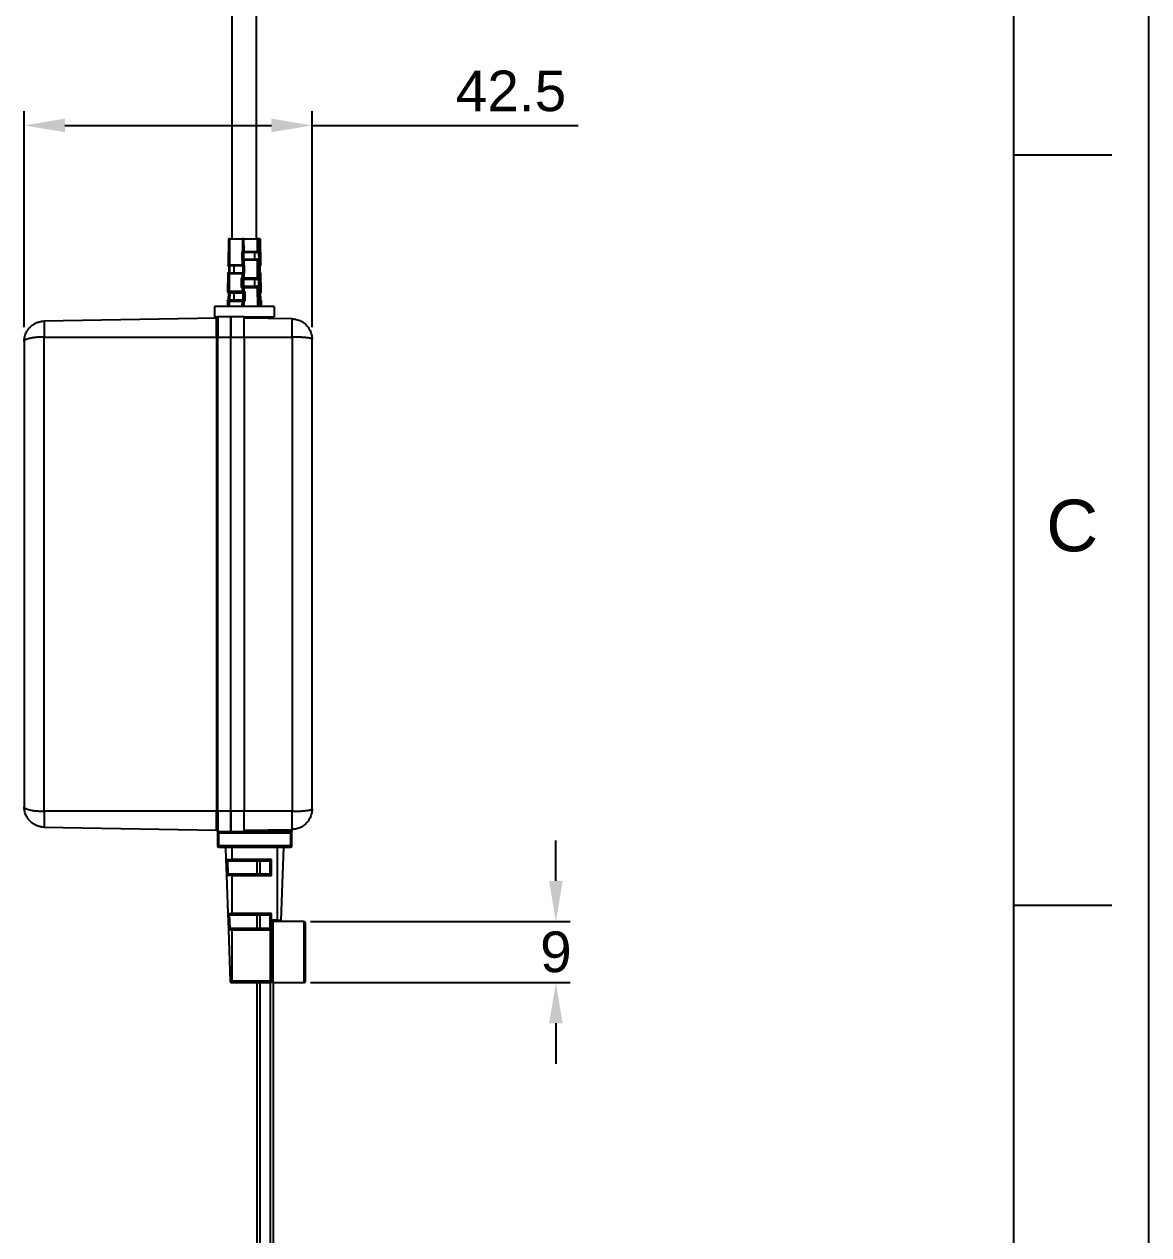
# Model space of a CAD drawing. Header units: millimetres. Extents: x 4900 to 5740, y 840 to 1434.
# Drawn here: x 5573.9 to 5740, y 1033 to 1211.7 of the extents above; entities that cross this region are included whole.
import ezdxf

# ---------------------------------------------------------------- set-up
doc = ezdxf.new("R2010")
doc.units = ezdxf.units.MM
doc.layers.add('DIM', color=3, linetype='Continuous')
doc.layers.add('FORM', color=7, linetype='Continuous')
doc.styles.get("Standard").update_dxf_attribs({"font": 'arial.ttf'})
doc.dimstyles.new('사본 ISO-25', dxfattribs={"dimtxt": 7, "dimasz": 7, "dimexe": 2.1, "dimexo": 2.1, "dimgap": 2, "dimtad": 1, "dimtih": 1, "dimtoh": 1, "dimdec": 1, "dimdsep": 46, "dimtxsty": 'Standard', "dimcen": 0, "dimclrd": 3, "dimclre": 3, "dimclrt": 4, "dimazin": 2, "dimtp": 0.1, "dimtm": 0.1, "dimtfac": 0.714286, "dimtdec": 1, "dimtmove": 0, "dimatfit": 3, "dimfxl": 1, "dimarcsym": 0})

# ---------------------------------------------------------------- blocks, each defined once
blk = doc.blocks.new('*D42')
at = {"layer": 'DIM', "color": 3, "lineweight": -2, "transparency": 16777216}
for p, q in [((5573.94, 1166.95), (5573.94, 1198.84)), ((5616.44, 1166.95), (5616.44, 1198.84)), ((5579.94, 1196.74), (5610.44, 1196.74)), ((5616.44, 1196.74), (5655.75, 1196.74))]:
    blk.add_line(p, q, dxfattribs=at)
at = {"layer": 'DIM', "color": 3, "transparency": 16777216}
for points in [[(5579.94, 1197.74), (5579.94, 1195.74), (5573.94, 1196.74)], [(5610.44, 1197.74), (5610.44, 1195.74), (5616.44, 1196.74)]]:
    blk.add_solid(points, dxfattribs=at)
at = {"layer": 'DIM', "color": 4, "transparency": 16777216, "insert": (5645.82, 1201.8), "char_height": 6, "attachment_point": 5}
blk.add_mtext('42.5', dxfattribs=at)
blk = doc.blocks.new('*D46')
at = {"layer": 'DIM', "color": 3, "lineweight": -2, "transparency": 16777216}
for p, q in [((5652.45, 1085.19), (5652.45, 1091.19)), ((5616.2, 1079.19), (5654.55, 1079.19)), ((5616.2, 1070.19), (5654.55, 1070.19)), ((5652.45, 1064.19), (5652.45, 1058.19))]:
    blk.add_line(p, q, dxfattribs=at)
at = {"layer": 'DIM', "color": 3, "transparency": 16777216}
for points in [[(5651.45, 1085.19), (5653.45, 1085.19), (5652.45, 1079.19)], [(5651.45, 1064.19), (5653.45, 1064.19), (5652.45, 1070.19)]]:
    blk.add_solid(points, dxfattribs=at)
at = {"layer": 'DIM', "color": 4, "transparency": 16777216, "insert": (5652.45, 1074.69), "char_height": 6, "attachment_point": 5}
blk.add_mtext('9', dxfattribs=at)

msp = doc.modelspace()

# ---------------------------------------------------------------- linework, layer by layer
at = {"extrusion": (-1, -2.22045e-16, 2.96604e-13)}
for p, q in [((5604.58, 1269.99), (5604.58, 1179.99)), ((5608.18, 1269.99), (5608.18, 1179.99)), ((5604.11, 1179.99), (5604.04, 1176.09)), ((5604.31, 1179.99), (5604.11, 1179.99)), ((5604.28, 1176.09), (5604.31, 1179.99)), ((5604.31, 1179.99), (5606.16, 1179.99)), ((5606.16, 1179.99), (5606.15, 1178.09)), ((5606.39, 1179.99), (5606.16, 1179.99)), ((5606.4, 1178.09), (5606.39, 1179.99)), ((5606.39, 1179.99), (5608.33, 1179.99)), ((5608.33, 1179.99), (5608.34, 1178.09)), ((5608.56, 1179.99), (5608.33, 1179.99)), ((5608.76, 1179.99), (5608.56, 1179.99)), ((5608.59, 1178.09), (5608.56, 1179.99)), ((5608.76, 1179.99), (5608.83, 1176.09)), ((5608.76, 1179.99), (5608.76, 1179.99)), ((5608.76, 1179.99), (5608.83, 1176.09)), ((5606.14, 1176.89), (5606.14, 1178.09)), ((5606.15, 1178.09), (5606.14, 1178.09)), ((5606.15, 1178.09), (5606.4, 1178.09)), ((5606.28, 1177.99), (5606.28, 1176.99)), ((5606.28, 1177.99), (5606.37, 1177.99)), ((5606.36, 1176.99), (5606.36, 1177.99)), ((5608.31, 1177.99), (5606.37, 1177.99)), ((5608.34, 1178.09), (5606.4, 1178.09)), ((5607.93, 1177.99), (5607.93, 1176.99)), ((5608.31, 1177.99), (5608.49, 1177.99)), ((5608.34, 1178.09), (5608.59, 1178.09)), ((5608.49, 1177.99), (5608.59, 1177.99)), ((5608.7, 1178.09), (5608.59, 1178.09)), ((5608.61, 1176.99), (5608.59, 1177.99)), ((5608.72, 1176.89), (5608.7, 1178.09)), ((5604.04, 1176.09), (5604.28, 1176.09)), ((5606.13, 1176.09), (5604.28, 1176.09)), ((5606.14, 1176.89), (5606.13, 1176.09)), ((5606.13, 1176.09), (5606.4, 1176.09)), ((5606.4, 1176.89), (5606.14, 1176.89)), ((5606.28, 1176.99), (5606.27, 1176.99)), ((5606.37, 1176.99), (5606.28, 1176.99)), ((5606.37, 1176.99), (5608.31, 1176.99)), ((5606.42, 1174.2), (5606.4, 1176.89)), ((5606.4, 1176.89), (5608.34, 1176.89)), ((5608.51, 1176.99), (5608.31, 1176.99)), ((5608.61, 1176.89), (5608.34, 1176.89)), ((5608.34, 1176.89), (5608.36, 1174.2)), ((5608.51, 1176.99), (5608.61, 1176.99)), ((5608.61, 1176.89), (5608.72, 1176.89)), ((5608.66, 1174.2), (5608.61, 1176.89)), ((5608.72, 1176.09), (5608.74, 1174.89)), ((5608.83, 1176.09), (5608.72, 1176.09)), ((5608.72, 1176.09), (5608.74, 1174.9)), ((5608.83, 1176.09), (5608.83, 1176.09)), ((5604.02, 1174.89), (5603.98, 1172.2)), ((5604.27, 1174.89), (5604.02, 1174.89)), ((5604.31, 1174.99), (5604.12, 1174.99)), ((5604.15, 1175.99), (5604.13, 1174.99)), ((5604.14, 1175.99), (5604.32, 1175.99)), ((5604.25, 1175.99), (5604.23, 1174.99)), ((5604.25, 1172.2), (5604.27, 1174.89)), ((5604.27, 1174.89), (5606.12, 1174.89)), ((5604.31, 1174.99), (5606.16, 1174.99)), ((5606.17, 1175.99), (5604.32, 1175.99)), ((5604.94, 1174.99), (5604.94, 1175.99)), ((5606.12, 1174.89), (5606.12, 1174.2)), ((5606.4, 1174.89), (5606.12, 1174.89)), ((5606.28, 1174.99), (5606.16, 1174.99)), ((5606.17, 1175.99), (5606.28, 1175.99)), ((5608.72, 1175.99), (5608.73, 1175.99)), ((5608.73, 1175.99), (5608.73, 1175.99)), ((5608.74, 1174.99), (5608.75, 1174.99)), ((5608.74, 1174.89), (5608.85, 1174.89)), ((5608.75, 1174.99), (5608.75, 1174.99)), ((5608.85, 1174.89), (5608.9, 1172.2)), ((5608.85, 1174.89), (5608.85, 1174.89)), ((5608.85, 1174.89), (5608.9, 1172.2)), ((5606, 1172.8), (5606, 1174.2)), ((5606.12, 1174.2), (5606, 1174.2)), ((5606, 1172.8), (5606.11, 1172.8)), ((5606.11, 1172.8), (5606.11, 1172.2)), ((5606.43, 1172.8), (5606.11, 1172.8)), ((5606.12, 1174.2), (5606.42, 1174.2)), ((5606.12, 1174.19), (5606.12, 1174.2)), ((5606.27, 1173.99), (5606.36, 1173.99)), ((5606.37, 1172.99), (5606.27, 1172.99)), ((5606.28, 1173.99), (5606.28, 1172.99)), ((5608.3, 1173.99), (5606.36, 1173.99)), ((5606.36, 1172.99), (5606.36, 1173.99)), ((5606.37, 1172.99), (5608.31, 1172.99)), ((5606.42, 1174.19), (5606.42, 1174.2)), ((5608.36, 1174.2), (5606.42, 1174.2)), ((5606.43, 1172.8), (5608.36, 1172.8)), ((5606.43, 1172.2), (5606.43, 1172.8)), ((5607.93, 1173.99), (5607.93, 1172.99)), ((5608.3, 1173.99), (5608.46, 1173.99)), ((5608.48, 1172.99), (5608.31, 1172.99)), ((5608.36, 1174.2), (5608.66, 1174.2)), ((5608.36, 1174.19), (5608.36, 1174.2)), ((5608.36, 1172.8), (5608.38, 1169.99)), ((5608.68, 1172.8), (5608.36, 1172.8)), ((5608.46, 1173.99), (5608.56, 1173.99)), ((5608.58, 1172.99), (5608.48, 1172.99)), ((5608.58, 1172.99), (5608.56, 1173.99)), ((5608.77, 1174.2), (5608.66, 1174.2)), ((5608.66, 1174.19), (5608.66, 1174.2)), ((5608.68, 1172.8), (5608.8, 1172.8)), ((5608.73, 1169.99), (5608.68, 1172.8)), ((5608.8, 1172.8), (5608.77, 1174.2)), ((5603.95, 1170.8), (5603.94, 1169.99)), ((5604.24, 1170.8), (5603.95, 1170.8)), ((5603.98, 1172.2), (5604.25, 1172.2)), ((5604.09, 1172.01), (5604.07, 1170.97)), ((5604.32, 1170.99), (5604.15, 1170.99)), ((5604.18, 1171.99), (5604.33, 1171.99)), ((5604.23, 1169.99), (5604.24, 1170.8)), ((5604.24, 1170.8), (5606.1, 1170.8)), ((5606.11, 1172.2), (5604.25, 1172.2)), ((5604.25, 1172.19), (5604.25, 1172.2)), ((5604.28, 1171.99), (5604.26, 1170.99)), ((5604.32, 1170.99), (5606.18, 1170.99)), ((5606.19, 1171.99), (5604.33, 1171.99)), ((5604.94, 1170.99), (5604.94, 1171.99)), ((5606.1, 1170.8), (5606.09, 1169.99)), ((5606.44, 1170.8), (5606.1, 1170.8)), ((5606.11, 1172.2), (5606.43, 1172.2)), ((5606.11, 1172.19), (5606.11, 1172.2)), ((5606.28, 1170.99), (5606.18, 1170.99)), ((5606.19, 1171.99), (5606.28, 1171.99)), ((5606.28, 1170.99), (5606.28, 1171.99)), ((5606.54, 1172.2), (5606.43, 1172.2)), ((5606.43, 1172.19), (5606.43, 1172.2)), ((5606.44, 1170.8), (5606.54, 1170.8)), ((5606.44, 1169.99), (5606.44, 1170.8)), ((5606.54, 1172.2), (5606.54, 1170.8)), ((5608.78, 1172.2), (5608.81, 1170.8)), ((5608.9, 1172.2), (5608.78, 1172.2)), ((5608.78, 1172.18), (5608.81, 1170.81)), ((5608.81, 1170.8), (5608.92, 1170.8)), ((5608.9, 1172.19), (5608.9, 1172.2)), ((5608.9, 1172.2), (5608.9, 1172.2)), ((5608.92, 1170.8), (5608.94, 1169.99)), ((5608.92, 1170.8), (5608.92, 1170.8)), ((5608.92, 1170.8), (5608.94, 1169.99)), ((5610.84, 1169.99), (5602.04, 1169.99)), ((5602.04, 1169.99), (5602.04, 1168.49)), ((5610.84, 1169.99), (5610.84, 1168.49)), ((5602.34, 1168.29), (5576.89, 1167.85)), ((5602.04, 1168.49), (5602.54, 1168.49)), ((5602.34, 1165.49), (5602.34, 1168.29)), ((5602.44, 1168.39), (5602.44, 1165.49)), ((5602.54, 1168.49), (5602.54, 1165.49)), ((5604.44, 1168.49), (5602.54, 1168.49)), ((5604.44, 1168.49), (5604.44, 1165.49)), ((5606.44, 1168.49), (5604.44, 1168.49)), ((5604.44, 1165.49), (5604.44, 1168.49)), ((5606.44, 1168.29), (5606.44, 1168.49)), ((5606.44, 1165.49), (5606.44, 1168.49)), ((5606.44, 1168.49), (5610.84, 1168.49)), ((5613.49, 1168.17), (5606.44, 1168.29)), ((5609.44, 1168.24), (5609.44, 1168.49)), ((5576.89, 1165.49), (5602.34, 1165.49)), ((5576.89, 1095.49), (5576.89, 1165.49)), ((5602.34, 1165.49), (5602.44, 1165.49)), ((5602.34, 1165.49), (5602.34, 1095.49)), ((5602.54, 1165.49), (5602.44, 1165.49)), ((5602.44, 1165.49), (5602.44, 1095.49)), ((5602.54, 1165.49), (5604.44, 1165.49)), ((5602.54, 1095.49), (5602.54, 1165.49)), ((5604.44, 1095.49), (5604.44, 1165.49)), ((5604.44, 1165.49), (5606.44, 1165.49)), ((5604.44, 1095.49), (5604.44, 1165.49)), ((5606.44, 1165.49), (5613.49, 1165.49)), ((5606.44, 1165.49), (5606.44, 1095.49)), ((5613.49, 1165.49), (5613.49, 1095.49)), ((5573.94, 1164.85), (5573.94, 1096.14)), ((5616.44, 1095.81), (5616.44, 1165.17)), ((5602.34, 1095.49), (5576.89, 1095.49)), ((5602.44, 1095.49), (5602.34, 1095.49)), ((5602.34, 1092.69), (5602.34, 1095.49)), ((5602.44, 1095.49), (5602.54, 1095.49)), ((5602.44, 1095.49), (5602.44, 1092.59)), ((5604.44, 1095.49), (5602.54, 1095.49)), ((5602.54, 1095.49), (5602.54, 1092.49)), ((5604.44, 1095.49), (5604.44, 1092.49)), ((5606.44, 1095.49), (5604.44, 1095.49)), ((5604.44, 1092.49), (5604.44, 1095.49)), ((5613.49, 1095.49), (5606.44, 1095.49)), ((5606.44, 1092.49), (5606.44, 1095.49)), ((5576.89, 1093.14), (5602.34, 1092.69)), ((5602.67, 1092.29), (5602.47, 1092.29)), ((5602.47, 1092.29), (5602.47, 1090.39)), ((5602.54, 1092.49), (5604.44, 1092.49)), ((5602.67, 1092.49), (5602.67, 1092.29)), ((5602.67, 1092.29), (5613.27, 1092.29)), ((5602.67, 1090.39), (5602.67, 1092.29)), ((5604.44, 1092.49), (5606.44, 1092.49)), ((5606.44, 1092.69), (5613.49, 1092.81)), ((5613.51, 1092.49), (5606.44, 1092.49)), ((5613.27, 1092.29), (5613.27, 1092.49)), ((5613.47, 1092.29), (5613.27, 1092.29)), ((5613.27, 1092.29), (5613.27, 1090.39)), ((5613.47, 1090.39), (5613.47, 1092.29)), ((5613.5, 1092.81), (5613.49, 1092.81)), ((5613.51, 1092.49), (5613.5, 1092.81)), ((5602.47, 1090.39), (5602.67, 1090.39)), ((5602.67, 1090.39), (5602.67, 1090.19)), ((5613.27, 1090.39), (5602.67, 1090.39)), ((5613.27, 1090.39), (5613.47, 1090.39)), ((5613.27, 1090.19), (5613.27, 1090.39)), ((5602.67, 1090.19), (5613.27, 1090.19)), ((5603.67, 1090.19), (5603.73, 1088.38)), ((5604.67, 1088.38), (5604.67, 1090.19)), ((5611.27, 1090.19), (5611.27, 1079.4)), ((5611.89, 1079.4), (5612.27, 1090.19)), ((5603.73, 1088.38), (5603.82, 1085.98)), ((5603.73, 1088.38), (5604.67, 1088.38)), ((5603.93, 1088.19), (5604.67, 1088.19)), ((5603.94, 1088.19), (5604.01, 1086.19)), ((5610.47, 1088.38), (5604.67, 1088.38)), ((5604.67, 1088.38), (5604.67, 1088.19)), ((5604.67, 1088.19), (5610.27, 1088.19)), ((5608.27, 1088.19), (5608.27, 1086.19)), ((5608.77, 1086.19), (5608.77, 1088.19)), ((5610.27, 1086.19), (5610.27, 1088.19)), ((5610.47, 1085.98), (5610.47, 1088.38)), ((5603.82, 1085.98), (5604.01, 1080.38)), ((5604.67, 1085.98), (5603.82, 1085.98)), ((5604.67, 1086.19), (5604.02, 1086.19)), ((5604.67, 1086.19), (5604.67, 1085.98)), ((5610.27, 1086.19), (5604.67, 1086.19)), ((5604.67, 1080.38), (5604.67, 1085.98)), ((5604.67, 1085.98), (5610.47, 1085.98)), ((5604.01, 1080.38), (5604.1, 1077.98)), ((5604.01, 1080.38), (5604.67, 1080.38)), ((5604.21, 1080.19), (5604.67, 1080.19)), ((5604.22, 1080.19), (5604.29, 1078.19)), ((5610.47, 1080.38), (5604.67, 1080.38)), ((5604.67, 1080.38), (5604.67, 1080.19)), ((5604.67, 1080.19), (5610.27, 1080.19)), ((5608.27, 1080.19), (5608.27, 1078.19)), ((5608.77, 1078.19), (5608.77, 1080.19)), ((5610.27, 1079.35), (5610.27, 1080.19)), ((5610.47, 1079.34), (5610.47, 1080.38)), ((5604.1, 1077.98), (5604.36, 1070.38)), ((5604.67, 1077.98), (5604.1, 1077.98)), ((5604.67, 1078.19), (5604.3, 1078.19)), ((5610.27, 1078.19), (5604.67, 1078.19)), ((5604.67, 1078.19), (5604.67, 1077.98)), ((5604.67, 1077.98), (5610.27, 1077.98)), ((5604.67, 1070.38), (5604.67, 1077.98)), ((5610.27, 1078.18), (5610.27, 1079)), ((5610.27, 1078.18), (5610.27, 1077.98)), ((5610.27, 1077.98), (5610.27, 1070.38)), ((5610.37, 1079), (5610.37, 1077.99)), ((5610.47, 1078.99), (5610.47, 1070.39)), ((5611.27, 1079.4), (5610.67, 1079.4)), ((5610.67, 1079.4), (5610.67, 1079.19)), ((5615.27, 1079.19), (5610.67, 1079.19)), ((5610.67, 1079.19), (5610.67, 1070.19)), ((5611.27, 1079.4), (5611.89, 1079.4)), ((5611.27, 1079.4), (5611.27, 1079.19)), ((5615.27, 1070.19), (5615.27, 1079.19)), ((5615.47, 1070.39), (5615.47, 1078.99)), ((5604.36, 1070.38), (5604.67, 1070.38)), ((5604.56, 1070.19), (5604.67, 1070.19)), ((5604.67, 1070.38), (5604.67, 1070.19)), ((5610.27, 1070.38), (5604.67, 1070.38)), ((5604.67, 1070.19), (5610.27, 1070.19)), ((5608.27, 1070.19), (5608.27, 970.19)), ((5608.77, 970.19), (5608.77, 1070.19)), ((5610.27, 1070.38), (5610.27, 1070.19)), ((5610.27, 1070.19), (5610.27, 970.19)), ((5610.67, 1070.19), (5615.27, 1070.19)), ((5610.77, 970.19), (5610.77, 1070.19))]:
    msp.add_line(p, q, dxfattribs=at)
at = {"extrusion": (0, -2.22045e-16, -1)}
for centre, radius, start, end in [((-5604.14, 1176.09), 0.1, 270, 1), ((-5608.75, 1174.89), 0.1, 90, 179), ((-5604.18, 1172.19), 0.2, 270, 1), ((-5608.7, 1172.19), 0.2, 179, 243.962), ((-5608.72, 1170.79), 0.2, 114.0281, 179)]:
    msp.add_arc(centre, radius, start, end, dxfattribs=at)
at = {"extrusion": (-5.04871e-29, -2.22045e-16, -1)}
for centre, radius, start, end in [((-5608.73, 1176.09), 0.1, 179, 270), ((-5604.12, 1174.89), 0.1, 1, 90), ((-5604.15, 1170.79), 0.2, 1, 90), ((-5602.34, 1168.39), 0.1, 180, 269), ((-5602.34, 1092.59), 0.1, 91, 180)]:
    msp.add_arc(centre, radius, start, end, dxfattribs=at)
for centre, radius, start, end in [((5602.54, 1168.39), 0.1, 90, 180), ((5602.54, 1092.59), 0.1, 180, 270), ((5602.67, 1092.29), 0.2, 90, 180), ((5613.27, 1092.29), 0.2, 0, 90), ((5602.67, 1090.39), 0.2, 180, 270), ((5613.27, 1090.39), 0.2, 270, 0), ((5603.93, 1088.39), 0.2, 182, 270), ((5604.02, 1085.99), 0.2, 90, 182), ((5604.21, 1080.39), 0.2, 182, 270), ((5604.3, 1077.99), 0.2, 90, 182), ((5610.67, 1078.99), 0.2, 90, 180), ((5615.27, 1078.99), 0.2, 0, 90), ((5604.56, 1070.39), 0.2, 182, 270), ((5610.67, 1070.39), 0.2, 180, 270), ((5615.27, 1070.39), 0.2, 270, 0)]:
    msp.add_arc(centre, radius, start, end)
at = {"extrusion": (-1.00974e-28, -2.22045e-16, -1)}
msp.add_arc((-5612.09, 1079.39), 0.2, 270, 2, dxfattribs=at)
for centre, major_axis, ratio, start_param, end_param in [((5606.37, 1178.09), (0, 0.1), 0.295436, 3.141593, 4.729842), ((5608.49, 1178.09), (0, 0.1), 0.998268, 3.141593, 4.729842), ((5606.17, 1176.09), (0, 0.1), 0.405595, 1.553343, 3.141593), ((5606.37, 1176.89), (0, 0.1), 0.295436, 4.729842, 6.283185), ((5608.51, 1176.89), (0, 0.1), 0.998268, 4.729842, 6.283185), ((5608.62, 1176.89), (0.0734, -0.0722), 0.942864, 0.82355, 2.376893), ((5608.62, 1176.09), (0.0734, -0.0722), 0.942864, 0.7647, 0.82355), ((5606.16, 1174.89), (0, 0.1), 0.405595, 0, 1.553343), ((5606.19, 1172.79), (0, 0.2), 0.405595, 0.908457, 1.553343), ((5606.2, 1174.19), (0, 0.2), 0.405595, 1.570796, 2.246309), ((5606.36, 1174.19), (0, 0.2), 0.295436, 3.141593, 4.712389), ((5606.37, 1172.79), (0, 0.2), 0.295436, 4.729842, 6.283185), ((5608.46, 1174.19), (0, 0.2), 0.998268, 3.141593, 4.712389), ((5608.48, 1172.79), (0, 0.2), 0.998268, 4.729842, 6.283185), ((5608.57, 1174.19), (-0.144, -0.147), 0.94275, 0.7647, 2.335496), ((5608.56, 1174.19), (0, 0.2), 0.998268, 3.141593, 3.159046), ((5606.18, 1170.79), (0, 0.2), 0.405595, 0, 1.553343), ((5606.19, 1172.19), (0, 0.2), 0.405595, 1.570796, 3.141593), ((5606.37, 1172.19), (0, 0.2), 0.295436, 4.11863, 4.712389), ((5606.48, 1172.19), (-0.198, -0.198), 0.141985, 1.118246, 1.711992), ((5606.38, 1170.79), (0, 0.2), 0.295436, 4.729842, 5.294596), ((5606.48, 1172.19), (-0.198, -0.198), 0.141985, 1.711992, 1.729445), ((5608.58, 1172.19), (0.147, -0.144), 0.942864, 0.7647, 0.82355), ((5610.47, 1088.39), (-0.2, -0.2), 0.017455, 0.017453, 1.553343), ((5610.47, 1080.39), (-0.2, -0.2), 0.017455, 0.017453, 1.553343), ((5610.47, 1079.35), (-0.2, 0), 0.034899, 0.00002, 1.570796), ((5610.47, 1079), (-0.2, 0), 0.035033, -0.000001, 1.047197)]:
    msp.add_ellipse(centre, major_axis=major_axis, ratio=ratio, start_param=start_param, end_param=end_param)
at = {"extrusion": (5.05364e-29, -2.22045e-16, -1)}
for centre, major_axis, ratio, start_param, end_param in [((5608.31, 1178.09), (0, -0.1), 0.295436, 4.694936, 6.283185), ((5604.32, 1176.09), (0, -0.1), 0.405595, 0, 1.58825), ((5608.31, 1176.89), (0, -0.1), 0.295436, 3.141593, 4.694936), ((5608.73, 1176.09), (0, -0.1), 0.998268, 4.694936, 6.283185), ((5608.75, 1174.89), (0, -0.1), 0.998268, 3.141593, 4.694936), ((5608.3, 1174.19), (0, -0.2), 0.295436, 4.712389, 6.283185), ((5608.31, 1172.79), (0, -0.2), 0.295436, 3.141593, 4.694936), ((5604.32, 1170.79), (0, -0.2), 0.405595, 1.58825, 3.141593), ((5604.33, 1172.19), (0, -0.2), 0.405595, 0, 1.570796), ((5608.7, 1172.19), (0, -0.2), 0.998268, 4.712389, 5.825389), ((5608.72, 1170.79), (0, -0.2), 0.998268, 3.564482, 4.694936)]:
    msp.add_ellipse(centre, major_axis=major_axis, ratio=ratio, start_param=start_param, end_param=end_param, dxfattribs=at)
at = {"extrusion": (3.41338e-18, -2.90072e-16, -1)}
for centre, major_axis, start_param, end_param in [((5608.6, 1178.09), (0.0721, 0.0734), 0.806097, 2.385615), ((5608.64, 1174.89), (-0.0721, -0.0734), 3.888839, 3.947689), ((5608.61, 1170.79), (-0.144, -0.147), 3.888839, 3.947689)]:
    msp.add_ellipse(centre, major_axis=major_axis, ratio=0.94275, start_param=start_param, end_param=end_param, dxfattribs=at)
at = {"extrusion": (4.93038e-32, -2.22045e-16, -1)}
msp.add_ellipse((5604.31, 1174.89), major_axis=(0, -0.1), ratio=0.405595, start_param=1.58825, end_param=3.141593, dxfattribs=at)
at = {"extrusion": (9.45975e-17, -1.68007e-16, -1)}
for start_param, end_param in [(1.770861, 1.788314), (1.095349, 1.770861)]:
    msp.add_ellipse((5606.08, 1174.19), major_axis=(0.196, -0.196), ratio=0.203, start_param=start_param, end_param=end_param, dxfattribs=at)
at = {"extrusion": (8.90404e-17, -2.97133e-16, -1)}
msp.add_ellipse((5606.08, 1172.79), major_axis=(0.196, 0.195), ratio=0.220773, start_param=4.512324, end_param=5.157215, dxfattribs=at)
at = {"extrusion": (2.31651e-18, -2.27341e-16, -1)}
msp.add_ellipse((5608.6, 1172.79), major_axis=(-0.147, 0.144), ratio=0.942864, start_param=0.7647, end_param=2.318043, dxfattribs=at)
at = {"extrusion": (-1.45691e-16, -3.52941e-16, -1)}
msp.add_ellipse((5606.48, 1170.79), major_axis=(0.197, -0.197), ratio=0.160169, start_param=4.288826, end_param=4.853584, dxfattribs=at)
at = {"extrusion": (-1.3958e-18, -2.22045e-16, -1)}
msp.add_ellipse((5610.47, 1085.99), major_axis=(0.2, -0.2), ratio=0.017455, start_param=1.553343, end_param=3.124139, dxfattribs=at)
at = {"extrusion": (9.61565e-29, -2.22045e-16, -1)}
msp.add_ellipse((5610.27, 1077.99), major_axis=(-0.2, 0), ratio=0.035391, start_param=4.187574, end_param=4.71233, dxfattribs=at)
at = {"extrusion": (7.60043e-29, -2.22045e-16, -1)}
msp.add_ellipse((5610.27, 1078.99), major_axis=(-0.2, 0), ratio=0.034899, start_param=2.094394, end_param=3.141593, dxfattribs=at)
at = {"extrusion": (6.19862e-29, -2.22045e-16, -1)}
msp.add_ellipse((5610.67, 1079), major_axis=(-0.4, 0), ratio=0.999391, start_param=1.046692, end_param=1.570834, dxfattribs=at)
at = {"extrusion": (1.6255e-19, 1.63166e-15, -1)}
msp.add_ellipse((5610.27, 1070.39), major_axis=(0.2, 0), ratio=0.0349, start_param=0.000002, end_param=1.570827, dxfattribs=at)
for points, knots in [([(5606.15, 1178.08), (5606.15, 1178.08), (5606.14, 1178.09), (5606.14, 1178.09), (5606.14, 1178.09), (5606.14, 1178.09), (5606.14, 1178.09), (5606.14, 1178.09), (5606.14, 1178.09), (5606.14, 1178.09)], [0.0002623, 0.0002623, 0.0002623, 0.0002623, 0.3333333, 0.3333333, 0.3333333, 0.6666667, 0.6666667, 0.6666667, 1, 1, 1, 1]), ([(5606.15, 1178.09), (5606.15, 1178.09), (5606.15, 1178.09), (5606.15, 1178.09), (5606.15, 1178.09), (5606.15, 1178.09), (5606.15, 1178.09), (5606.15, 1178.09), (5606.15, 1178.08), (5606.15, 1178.08)], [0, 0, 0, 0, 0.3333333, 0.3333333, 0.3333333, 0.6666667, 0.6666667, 0.6666667, 0.9992261, 0.9992261, 0.9992261, 0.9992261]), ([(5606.28, 1177.99), (5606.28, 1177.99), (5606.28, 1177.99), (5606.27, 1177.99), (5606.27, 1177.99), (5606.26, 1178), (5606.25, 1178), (5606.23, 1178.01), (5606.22, 1178.02), (5606.2, 1178.04), (5606.19, 1178.05), (5606.17, 1178.06), (5606.16, 1178.07), (5606.15, 1178.08), (5606.15, 1178.08), (5606.15, 1178.08), (5606.15, 1178.08), (5606.15, 1178.08)], [0.047616203, 0.047616203, 0.047616203, 0.047616203, 0.047652232, 0.047652232, 0.048782723, 0.048782723, 0.05012353, 0.05012353, 0.051857372, 0.051857372, 0.053756299, 0.053756299, 0.054752993, 0.054752993, 0.055330391, 0.055330391, 0.055348537, 0.055348537, 0.055348537, 0.055348537]), ([(5606.27, 1176.99), (5606.27, 1176.99), (5606.27, 1176.99), (5606.27, 1176.99), (5606.27, 1176.99), (5606.26, 1176.99), (5606.26, 1176.99), (5606.26, 1176.98), (5606.25, 1176.98), (5606.25, 1176.98), (5606.24, 1176.98), (5606.24, 1176.97), (5606.23, 1176.97), (5606.23, 1176.97), (5606.22, 1176.96), (5606.21, 1176.96), (5606.21, 1176.95), (5606.2, 1176.95), (5606.19, 1176.94), (5606.19, 1176.94), (5606.18, 1176.93), (5606.17, 1176.92)], [0.0000004, 0.0000004, 0.0000004, 0.0000004, 0.1428571, 0.1428571, 0.1428571, 0.2857143, 0.2857143, 0.2857143, 0.4285714, 0.4285714, 0.4285714, 0.5714286, 0.5714286, 0.5714286, 0.7142857, 0.7142857, 0.7142857, 0.8571429, 0.8571429, 0.8571429, 1, 1, 1, 1]), ([(5606.4, 1176.09), (5606.4, 1176.09), (5606.4, 1176.09), (5606.39, 1176.08), (5606.39, 1176.08), (5606.37, 1176.06), (5606.36, 1176.05), (5606.33, 1176.03), (5606.32, 1176.03), (5606.3, 1176.01), (5606.29, 1176), (5606.28, 1176), (5606.28, 1175.99), (5606.28, 1175.99), (5606.28, 1175.99), (5606.28, 1175.99)], [-0.01906983, -0.01906983, -0.01906983, -0.01906983, -0.01901353, -0.01901353, -0.01581324, -0.01581324, -0.01236405, -0.01236405, -0.00804547, -0.00804547, -0.00416128, -0.00416128, -0.00198893, -0.00198893, -0.0000246, -0.0000246, -0.0000246, -0.0000246]), ([(5606.4, 1176.09), (5606.4, 1175.96), (5606.4, 1175.83), (5606.4, 1175.69), (5606.4, 1175.56), (5606.4, 1175.43), (5606.4, 1175.29), (5606.4, 1175.16), (5606.4, 1175.03), (5606.4, 1174.89)], [0, 0, 0, 0, 0.3333333, 0.3333333, 0.3333333, 0.6666667, 0.6666667, 0.6666667, 0.9999843, 0.9999843, 0.9999843, 0.9999843]), ([(5606.4, 1174.89), (5606.4, 1174.89), (5606.4, 1174.89), (5606.39, 1174.9), (5606.38, 1174.91), (5606.36, 1174.92), (5606.36, 1174.93), (5606.33, 1174.95), (5606.32, 1174.96), (5606.3, 1174.97), (5606.29, 1174.98), (5606.28, 1174.99), (5606.28, 1174.99), (5606.28, 1174.99), (5606.28, 1174.99), (5606.28, 1174.99)], [-0.00013094, -0.00013094, -0.00013094, -0.00013094, 0, 0, 0.00340547, 0.00340547, 0.00707521, 0.00707521, 0.01200116, 0.01200116, 0.01643578, 0.01643578, 0.01875713, 0.01875713, 0.02085602, 0.02085602, 0.02085602, 0.02085602]), ([(5606.27, 1172.99), (5606.26, 1172.99), (5606.26, 1172.99), (5606.26, 1172.99), (5606.25, 1172.99), (5606.25, 1172.99), (5606.24, 1172.99), (5606.24, 1172.98), (5606.23, 1172.98), (5606.23, 1172.98), (5606.22, 1172.98), (5606.21, 1172.97), (5606.21, 1172.97), (5606.2, 1172.96), (5606.19, 1172.96), (5606.18, 1172.95), (5606.17, 1172.95), (5606.16, 1172.94), (5606.15, 1172.94), (5606.15, 1172.93), (5606.14, 1172.92), (5606.13, 1172.91)], [0, 0, 0, 0, 0.1428571, 0.1428571, 0.1428571, 0.2857143, 0.2857143, 0.2857143, 0.4285714, 0.4285714, 0.4285714, 0.5714286, 0.5714286, 0.5714286, 0.7142857, 0.7142857, 0.7142857, 0.8571429, 0.8571429, 0.8571429, 0.9999847, 0.9999847, 0.9999847, 0.9999847]), ([(5606.27, 1173.99), (5606.27, 1173.99), (5606.27, 1173.99), (5606.26, 1173.99), (5606.25, 1174), (5606.22, 1174.01), (5606.2, 1174.02), (5606.17, 1174.04), (5606.15, 1174.05), (5606.14, 1174.07)], [0.06972669, 0.06972669, 0.06972669, 0.06972669, 0.07154936, 0.07154936, 0.07778889, 0.07778889, 0.08507457, 0.08507457, 0.09131299, 0.09131299, 0.09131299, 0.09131299]), ([(5606.42, 1172.08), (5606.41, 1172.08), (5606.41, 1172.07), (5606.38, 1172.05), (5606.36, 1172.03), (5606.33, 1172.01), (5606.31, 1172), (5606.29, 1171.99), (5606.29, 1171.99), (5606.28, 1171.99)], [0.01255945, 0.01255945, 0.01255945, 0.01255945, 0.01385717, 0.01385717, 0.0205674, 0.0205674, 0.02587664, 0.02587664, 0.02972321, 0.02972321, 0.02972321, 0.02972321]), ([(5606.43, 1170.9), (5606.41, 1170.91), (5606.4, 1170.92), (5606.37, 1170.95), (5606.35, 1170.96), (5606.32, 1170.98), (5606.31, 1170.98), (5606.29, 1170.99), (5606.29, 1170.99), (5606.28, 1170.99)], [-0.2102563, -0.2102563, -0.2102563, -0.2102563, -0.20655732, -0.20655732, -0.20092688, -0.20092688, -0.19630129, -0.19630129, -0.1934123, -0.1934123, -0.1934123, -0.1934123]), ([(5573.94, 1164.85), (5573.94, 1164.89), (5573.94, 1164.98), (5573.95, 1165.11), (5573.96, 1165.25), (5573.99, 1165.44), (5574.04, 1165.62), (5574.09, 1165.8), (5574.16, 1165.99), (5574.26, 1166.21), (5574.39, 1166.43), (5574.5, 1166.59), (5574.57, 1166.69), (5574.64, 1166.77), (5574.69, 1166.83), (5574.74, 1166.89), (5574.79, 1166.94), (5574.85, 1167), (5574.9, 1167.05), (5574.96, 1167.1), (5575.03, 1167.17), (5575.13, 1167.24), (5575.25, 1167.33), (5575.38, 1167.41), (5575.51, 1167.49), (5575.65, 1167.56), (5575.79, 1167.62), (5575.92, 1167.67), (5576.06, 1167.72), (5576.2, 1167.75), (5576.34, 1167.79), (5576.45, 1167.81), (5576.55, 1167.82), (5576.62, 1167.83), (5576.68, 1167.84), (5576.77, 1167.84), (5576.84, 1167.84), (5576.89, 1167.85)], [0, 0, 0, 0, 0.030183, 0.060367, 0.09055, 0.120734, 0.1811, 0.211284, 0.241467, 0.306552, 0.371638, 0.40418, 0.436723, 0.452994, 0.469266, 0.485537, 0.501808, 0.518026, 0.534243, 0.550461, 0.566678, 0.599113, 0.631547, 0.663982, 0.696417, 0.728851, 0.761286, 0.791125, 0.820965, 0.850804, 0.880643, 0.910482, 0.925402, 0.940322, 0.955241, 0.970161, 1, 1, 1, 1]), ([(5576.89, 1167.85), (5576.88, 1167.85), (5576.88, 1167.84), (5576.88, 1167.83), (5576.88, 1167.83), (5576.88, 1167.82), (5576.88, 1167.81), (5576.88, 1167.79), (5576.88, 1167.77), (5576.87, 1167.73), (5576.87, 1167.66), (5576.87, 1167.57), (5576.87, 1167.41), (5576.87, 1167.17), (5576.87, 1166.87), (5576.87, 1166.6), (5576.87, 1166.41), (5576.87, 1166.23), (5576.88, 1166.09), (5576.88, 1165.98), (5576.88, 1165.89), (5576.88, 1165.82), (5576.88, 1165.77), (5576.88, 1165.74), (5576.88, 1165.72), (5576.88, 1165.68), (5576.88, 1165.65), (5576.88, 1165.58), (5576.88, 1165.53), (5576.89, 1165.49)], [0, 0, 0, 0, 0.0625, 0.068359, 0.074219, 0.085938, 0.109375, 0.132812, 0.15625, 0.203125, 0.25, 0.3125, 0.375, 0.5, 0.625, 0.6875, 0.75, 0.796875, 0.84375, 0.867188, 0.890625, 0.914062, 0.925781, 0.931641, 0.9375, 0.945312, 0.960938, 0.96875, 1, 1, 1, 1]), ([(5613.49, 1165.49), (5613.49, 1165.51), (5613.49, 1165.56), (5613.49, 1165.63), (5613.49, 1165.72), (5613.5, 1165.85), (5613.5, 1166.04), (5613.5, 1166.27), (5613.51, 1166.6), (5613.51, 1166.99), (5613.51, 1167.4), (5613.51, 1167.73), (5613.51, 1167.94), (5613.5, 1168.06), (5613.5, 1168.12), (5613.5, 1168.15), (5613.49, 1168.16), (5613.49, 1168.17), (5613.49, 1168.17), (5613.49, 1168.17), (5613.49, 1168.17)], [0, 0, 0, 0, 0.015622, 0.03125, 0.054688, 0.078125, 0.125, 0.1875, 0.25, 0.375, 0.5, 0.625, 0.75, 0.8125, 0.875, 0.921875, 0.945312, 0.96875, 0.984378, 1, 1, 1, 1]), ([(5576.89, 1165.49), (5576.84, 1165.49), (5576.77, 1165.49), (5576.68, 1165.49), (5576.62, 1165.49), (5576.55, 1165.49), (5576.45, 1165.48), (5576.34, 1165.48), (5576.2, 1165.47), (5576.06, 1165.47), (5575.92, 1165.46), (5575.79, 1165.45), (5575.65, 1165.43), (5575.51, 1165.42), (5575.38, 1165.4), (5575.25, 1165.38), (5575.13, 1165.37), (5575.03, 1165.35), (5574.96, 1165.34), (5574.9, 1165.32), (5574.85, 1165.31), (5574.79, 1165.3), (5574.74, 1165.29), (5574.69, 1165.28), (5574.64, 1165.26), (5574.57, 1165.25), (5574.5, 1165.23), (5574.39, 1165.19), (5574.26, 1165.14), (5574.16, 1165.09), (5574.09, 1165.05), (5574.04, 1165.01), (5573.99, 1164.97), (5573.96, 1164.93), (5573.95, 1164.9), (5573.94, 1164.87), (5573.94, 1164.86), (5573.94, 1164.85)], [0, 0, 0, 0, 0.029839, 0.044759, 0.059678, 0.074598, 0.089518, 0.119357, 0.149196, 0.179035, 0.208875, 0.238714, 0.271149, 0.303583, 0.336018, 0.368453, 0.400887, 0.433322, 0.449539, 0.465757, 0.481974, 0.498192, 0.514463, 0.530734, 0.547006, 0.563277, 0.59582, 0.628362, 0.693448, 0.758533, 0.788716, 0.8189, 0.879266, 0.90945, 0.939633, 0.969817, 1, 1, 1, 1]), ([(5573.94, 1096.14), (5573.94, 1096.13), (5573.94, 1096.11), (5573.95, 1096.08), (5573.96, 1096.05), (5573.99, 1096.01), (5574.04, 1095.97), (5574.09, 1095.93), (5574.16, 1095.89), (5574.26, 1095.84), (5574.39, 1095.79), (5574.5, 1095.76), (5574.57, 1095.74), (5574.64, 1095.72), (5574.69, 1095.71), (5574.74, 1095.69), (5574.79, 1095.68), (5574.85, 1095.67), (5574.9, 1095.66), (5574.96, 1095.65), (5575.03, 1095.63), (5575.13, 1095.62), (5575.25, 1095.6), (5575.38, 1095.58), (5575.51, 1095.56), (5575.65, 1095.55), (5575.79, 1095.54), (5575.92, 1095.53), (5576.06, 1095.52), (5576.2, 1095.51), (5576.34, 1095.5), (5576.45, 1095.5), (5576.55, 1095.5), (5576.62, 1095.49), (5576.68, 1095.49), (5576.77, 1095.49), (5576.84, 1095.49), (5576.89, 1095.49)], [0, 0, 0, 0, 0.030183, 0.060367, 0.09055, 0.120734, 0.1811, 0.211284, 0.241467, 0.306552, 0.371638, 0.40418, 0.436723, 0.452994, 0.469266, 0.485537, 0.501808, 0.518026, 0.534243, 0.550461, 0.566678, 0.599113, 0.631547, 0.663982, 0.696417, 0.728851, 0.761286, 0.791125, 0.820965, 0.850804, 0.880643, 0.910482, 0.925402, 0.940322, 0.955241, 0.970161, 1, 1, 1, 1]), ([(5576.89, 1093.14), (5576.84, 1093.14), (5576.77, 1093.14), (5576.68, 1093.15), (5576.62, 1093.15), (5576.55, 1093.16), (5576.45, 1093.18), (5576.34, 1093.2), (5576.2, 1093.23), (5576.06, 1093.27), (5575.92, 1093.31), (5575.79, 1093.37), (5575.65, 1093.43), (5575.51, 1093.5), (5575.38, 1093.57), (5575.25, 1093.65), (5575.13, 1093.74), (5575.03, 1093.82), (5574.96, 1093.88), (5574.9, 1093.93), (5574.85, 1093.99), (5574.79, 1094.04), (5574.74, 1094.1), (5574.69, 1094.15), (5574.64, 1094.21), (5574.57, 1094.29), (5574.5, 1094.39), (5574.39, 1094.55), (5574.26, 1094.77), (5574.16, 1095), (5574.09, 1095.18), (5574.04, 1095.36), (5573.99, 1095.55), (5573.96, 1095.73), (5573.95, 1095.87), (5573.94, 1096.01), (5573.94, 1096.09), (5573.94, 1096.14)], [0, 0, 0, 0, 0.029839, 0.044759, 0.059678, 0.074598, 0.089518, 0.119357, 0.149196, 0.179035, 0.208875, 0.238714, 0.271149, 0.303583, 0.336018, 0.368453, 0.400887, 0.433322, 0.449539, 0.465757, 0.481974, 0.498192, 0.514463, 0.530734, 0.547006, 0.563277, 0.59582, 0.628362, 0.693448, 0.758533, 0.788716, 0.8189, 0.879266, 0.90945, 0.939633, 0.969817, 1, 1, 1, 1]), ([(5576.89, 1095.49), (5576.88, 1095.41), (5576.88, 1095.33), (5576.88, 1095.24), (5576.88, 1095.21), (5576.88, 1095.16), (5576.88, 1095.09), (5576.88, 1095), (5576.88, 1094.89), (5576.87, 1094.75), (5576.87, 1094.57), (5576.87, 1094.38), (5576.87, 1094.12), (5576.87, 1093.82), (5576.87, 1093.57), (5576.87, 1093.41), (5576.87, 1093.32), (5576.87, 1093.25), (5576.88, 1093.21), (5576.88, 1093.19), (5576.88, 1093.17), (5576.88, 1093.16), (5576.88, 1093.15), (5576.88, 1093.15), (5576.88, 1093.15), (5576.88, 1093.15), (5576.88, 1093.14), (5576.88, 1093.14), (5576.88, 1093.14), (5576.89, 1093.14)], [0, 0, 0, 0, 0.0625, 0.068359, 0.074219, 0.085938, 0.109375, 0.132812, 0.15625, 0.203125, 0.25, 0.3125, 0.375, 0.5, 0.625, 0.6875, 0.75, 0.796875, 0.84375, 0.867188, 0.890625, 0.914062, 0.925781, 0.931641, 0.9375, 0.945312, 0.960938, 0.96875, 1, 1, 1, 1]), ([(5613.49, 1092.81), (5613.49, 1092.81), (5613.49, 1092.82), (5613.49, 1092.82), (5613.49, 1092.82), (5613.5, 1092.84), (5613.5, 1092.87), (5613.5, 1092.93), (5613.51, 1093.04), (5613.51, 1093.25), (5613.51, 1093.59), (5613.51, 1094), (5613.51, 1094.38), (5613.5, 1094.71), (5613.5, 1094.95), (5613.5, 1095.13), (5613.49, 1095.26), (5613.49, 1095.35), (5613.49, 1095.43), (5613.49, 1095.47), (5613.49, 1095.49)], [0, 0, 0, 0, 0.015622, 0.03125, 0.054688, 0.078125, 0.125, 0.1875, 0.25, 0.375, 0.5, 0.625, 0.75, 0.8125, 0.875, 0.921875, 0.945312, 0.96875, 0.984378, 1, 1, 1, 1]), ([(5610.27, 1079), (5610.27, 1079.01), (5610.27, 1079.01), (5610.27, 1079.01), (5610.27, 1079.01), (5610.27, 1079.01), (5610.27, 1079.01), (5610.27, 1079.02), (5610.27, 1079.02), (5610.27, 1079.02), (5610.27, 1079.02), (5610.27, 1079.02), (5610.27, 1079.02), (5610.27, 1079.02), (5610.27, 1079.03), (5610.27, 1079.03), (5610.27, 1079.03), (5610.27, 1079.03), (5610.27, 1079.03), (5610.27, 1079.03), (5610.27, 1079.03), (5610.27, 1079.03), (5610.27, 1079.03), (5610.27, 1079.04), (5610.27, 1079.04), (5610.27, 1079.04), (5610.27, 1079.04), (5610.27, 1079.04), (5610.27, 1079.04), (5610.27, 1079.04), (5610.27, 1079.04), (5610.27, 1079.04), (5610.27, 1079.05), (5610.27, 1079.05), (5610.27, 1079.05), (5610.27, 1079.05), (5610.27, 1079.05), (5610.27, 1079.05), (5610.27, 1079.05), (5610.27, 1079.06), (5610.27, 1079.06), (5610.27, 1079.06), (5610.27, 1079.06), (5610.27, 1079.06), (5610.27, 1079.06), (5610.27, 1079.06), (5610.27, 1079.06), (5610.27, 1079.06), (5610.27, 1079.07), (5610.27, 1079.07), (5610.27, 1079.07), (5610.27, 1079.07), (5610.27, 1079.07), (5610.27, 1079.07), (5610.27, 1079.08), (5610.27, 1079.08), (5610.27, 1079.08), (5610.27, 1079.08), (5610.27, 1079.08), (5610.27, 1079.08), (5610.27, 1079.09), (5610.27, 1079.09), (5610.27, 1079.09), (5610.27, 1079.09), (5610.27, 1079.09), (5610.27, 1079.09), (5610.27, 1079.1), (5610.27, 1079.1), (5610.27, 1079.1), (5610.27, 1079.1), (5610.27, 1079.1), (5610.27, 1079.1), (5610.27, 1079.11), (5610.27, 1079.11), (5610.27, 1079.11), (5610.27, 1079.11), (5610.27, 1079.11), (5610.27, 1079.12), (5610.27, 1079.12), (5610.27, 1079.12), (5610.27, 1079.12), (5610.27, 1079.12), (5610.27, 1079.13), (5610.27, 1079.13), (5610.27, 1079.13), (5610.27, 1079.13), (5610.27, 1079.13), (5610.27, 1079.14), (5610.27, 1079.14), (5610.27, 1079.14), (5610.27, 1079.14), (5610.27, 1079.14), (5610.27, 1079.15), (5610.27, 1079.15), (5610.27, 1079.15), (5610.27, 1079.15), (5610.27, 1079.16), (5610.27, 1079.16), (5610.27, 1079.16), (5610.27, 1079.17), (5610.27, 1079.17), (5610.27, 1079.17), (5610.27, 1079.17), (5610.27, 1079.18), (5610.27, 1079.18), (5610.27, 1079.18), (5610.27, 1079.18), (5610.27, 1079.19), (5610.27, 1079.19), (5610.27, 1079.19), (5610.27, 1079.19), (5610.27, 1079.2), (5610.27, 1079.2), (5610.27, 1079.2), (5610.27, 1079.2), (5610.27, 1079.2), (5610.27, 1079.21), (5610.27, 1079.21), (5610.27, 1079.21), (5610.27, 1079.21), (5610.27, 1079.22), (5610.27, 1079.22), (5610.27, 1079.22), (5610.27, 1079.22), (5610.27, 1079.22), (5610.27, 1079.23), (5610.27, 1079.23), (5610.27, 1079.23), (5610.27, 1079.23), (5610.27, 1079.23), (5610.27, 1079.24), (5610.27, 1079.24), (5610.27, 1079.24), (5610.27, 1079.25), (5610.27, 1079.25), (5610.27, 1079.25), (5610.27, 1079.25), (5610.27, 1079.25), (5610.27, 1079.25), (5610.27, 1079.26), (5610.27, 1079.26), (5610.27, 1079.26), (5610.27, 1079.26), (5610.27, 1079.26), (5610.27, 1079.26), (5610.27, 1079.27), (5610.27, 1079.27), (5610.27, 1079.27), (5610.27, 1079.27), (5610.27, 1079.27), (5610.27, 1079.27), (5610.27, 1079.28), (5610.27, 1079.28), (5610.27, 1079.28), (5610.27, 1079.28), (5610.27, 1079.28), (5610.27, 1079.28), (5610.27, 1079.29), (5610.27, 1079.29), (5610.27, 1079.29), (5610.27, 1079.29), (5610.27, 1079.29), (5610.27, 1079.29), (5610.27, 1079.29), (5610.27, 1079.3), (5610.27, 1079.3), (5610.27, 1079.3), (5610.27, 1079.3), (5610.27, 1079.3), (5610.27, 1079.3), (5610.27, 1079.3), (5610.27, 1079.31), (5610.27, 1079.31), (5610.27, 1079.31), (5610.27, 1079.31), (5610.27, 1079.31), (5610.27, 1079.32), (5610.27, 1079.32), (5610.27, 1079.32), (5610.27, 1079.32), (5610.27, 1079.32), (5610.27, 1079.33), (5610.27, 1079.33), (5610.27, 1079.33), (5610.27, 1079.33), (5610.27, 1079.33), (5610.27, 1079.33), (5610.27, 1079.33), (5610.27, 1079.33), (5610.27, 1079.34), (5610.27, 1079.34), (5610.27, 1079.34), (5610.27, 1079.34), (5610.27, 1079.34), (5610.27, 1079.34), (5610.27, 1079.34), (5610.27, 1079.35), (5610.27, 1079.35), (5610.27, 1079.35), (5610.27, 1079.35), (5610.27, 1079.35), (5610.27, 1079.35)], [0, 0, 0, 0, 0.027027, 0.027027, 0.027027, 0.054054, 0.054054, 0.054054, 0.081081, 0.081081, 0.081081, 0.09265, 0.09265, 0.09265, 0.108108, 0.108108, 0.108108, 0.120877, 0.120877, 0.120877, 0.135135, 0.135135, 0.135135, 0.151288, 0.151288, 0.151288, 0.162162, 0.162162, 0.162162, 0.183271, 0.183271, 0.183271, 0.19654, 0.19654, 0.19654, 0.216216, 0.216216, 0.216216, 0.234178, 0.234178, 0.234178, 0.248159, 0.248159, 0.248159, 0.258659, 0.258659, 0.258659, 0.27027, 0.27027, 0.27027, 0.290855, 0.290855, 0.290855, 0.3034, 0.3034, 0.3034, 0.324324, 0.324324, 0.324324, 0.335638, 0.335638, 0.335638, 0.351351, 0.351351, 0.351351, 0.363862, 0.363862, 0.363862, 0.378378, 0.378378, 0.378378, 0.388816, 0.388816, 0.388816, 0.405405, 0.405405, 0.405405, 0.418835, 0.418835, 0.418835, 0.432069, 0.432069, 0.432069, 0.442106, 0.442106, 0.442106, 0.454599, 0.454599, 0.454599, 0.467203, 0.467203, 0.467203, 0.480031, 0.480031, 0.480031, 0.492434, 0.492434, 0.492434, 0.513514, 0.513514, 0.513514, 0.524637, 0.524637, 0.524637, 0.54021, 0.54021, 0.54021, 0.55161, 0.55161, 0.55161, 0.567568, 0.567568, 0.567568, 0.581595, 0.581595, 0.581595, 0.593742, 0.593742, 0.593742, 0.608216, 0.608216, 0.608216, 0.621622, 0.621622, 0.621622, 0.634021, 0.634021, 0.634021, 0.648649, 0.648649, 0.648649, 0.675676, 0.675676, 0.675676, 0.686632, 0.686632, 0.686632, 0.702703, 0.702703, 0.702703, 0.71464, 0.71464, 0.71464, 0.72973, 0.72973, 0.72973, 0.744877, 0.744877, 0.744877, 0.756757, 0.756757, 0.756757, 0.773755, 0.773755, 0.773755, 0.783784, 0.783784, 0.783784, 0.796876, 0.796876, 0.796876, 0.810811, 0.810811, 0.810811, 0.827542, 0.827542, 0.827542, 0.837838, 0.837838, 0.837838, 0.849211, 0.849211, 0.849211, 0.864865, 0.864865, 0.864865, 0.891892, 0.891892, 0.891892, 0.907857, 0.907857, 0.907857, 0.918919, 0.918919, 0.918919, 0.929554, 0.929554, 0.929554, 0.945946, 0.945946, 0.945946, 0.958348, 0.958348, 0.958348, 0.972973, 0.972973, 0.972973, 0.988907, 0.988907, 0.988907, 1, 1, 1, 1]), ([(5610.27, 1078.18), (5610.27, 1078.18), (5610.27, 1078.17), (5610.28, 1078.15), (5610.29, 1078.14), (5610.3, 1078.11), (5610.32, 1078.08), (5610.35, 1078.03), (5610.36, 1078), (5610.37, 1077.99), (5610.37, 1077.99), (5610.37, 1077.99)], [0.000001, 0.000001, 0.000001, 0.000001, 0.00474394, 0.00474394, 0.01029031, 0.01029031, 0.02077427, 0.02077427, 0.03033954, 0.03033954, 0.03235462, 0.03235462, 0.03235462, 0.03235462]), ([(5610.67, 1070.19), (5610.67, 1070.19), (5610.67, 1070.19), (5610.67, 1070.19), (5610.67, 1070.19), (5610.67, 1070.19), (5610.67, 1070.19), (5610.67, 1070.19), (5610.66, 1070.19), (5610.64, 1070.19), (5610.62, 1070.19), (5610.58, 1070.19), (5610.55, 1070.19), (5610.48, 1070.19), (5610.44, 1070.19), (5610.36, 1070.19), (5610.31, 1070.19), (5610.27, 1070.19)], [0.03164267, 0.03164267, 0.03164267, 0.03164267, 0.03169191, 0.03169191, 0.03252305, 0.03252305, 0.03501742, 0.03501742, 0.04252985, 0.04252985, 0.05543734, 0.05543734, 0.06818746, 0.06818746, 0.08093843, 0.08093843, 0.09384782, 0.09384782, 0.09384782, 0.09384782])]:
    msp.add_open_spline(points, degree=3, knots=knots)
for points in [[(5606.17, 1176.92), (5606.17, 1176.92), (5606.16, 1176.92), (5606.16, 1176.91), (5606.15, 1176.91), (5606.14, 1176.9), (5606.14, 1176.9), (5606.14, 1176.89)], [(5606.4, 1176.09), (5606.4, 1176.09), (5606.4, 1176.09), (5606.4, 1176.09)], [(5606.27, 1174.99), (5606.28, 1175.32), (5606.28, 1175.66), (5606.28, 1175.99)], [(5613.49, 1168.17), (5613.6, 1168.17), (5613.82, 1168.15), (5614.15, 1168.09), (5614.47, 1167.99), (5614.77, 1167.86), (5615.06, 1167.7), (5615.33, 1167.5), (5615.58, 1167.28), (5615.8, 1167.03), (5615.99, 1166.76), (5616.15, 1166.46), (5616.28, 1166.16), (5616.37, 1165.83), (5616.43, 1165.5), (5616.44, 1165.28), (5616.44, 1165.17)], [(5616.44, 1165.17), (5616.44, 1165.18), (5616.43, 1165.2), (5616.37, 1165.24), (5616.28, 1165.28), (5616.15, 1165.31), (5615.99, 1165.34), (5615.8, 1165.37), (5615.58, 1165.4), (5615.33, 1165.42), (5615.06, 1165.44), (5614.77, 1165.46), (5614.47, 1165.47), (5614.15, 1165.48), (5613.82, 1165.49), (5613.6, 1165.49), (5613.49, 1165.49)], [(5616.44, 1095.81), (5616.44, 1095.7), (5616.43, 1095.48), (5616.37, 1095.15), (5616.28, 1094.83), (5616.15, 1094.52), (5615.99, 1094.23), (5615.8, 1093.95), (5615.58, 1093.7), (5615.33, 1093.48), (5615.06, 1093.28), (5614.77, 1093.12), (5614.47, 1092.99), (5614.15, 1092.89), (5613.82, 1092.83), (5613.6, 1092.82), (5613.49, 1092.81)], [(5613.49, 1095.49), (5613.6, 1095.49), (5613.82, 1095.49), (5614.15, 1095.5), (5614.47, 1095.51), (5614.77, 1095.52), (5615.06, 1095.54), (5615.33, 1095.56), (5615.58, 1095.59), (5615.8, 1095.61), (5615.99, 1095.64), (5616.15, 1095.68), (5616.28, 1095.71), (5616.37, 1095.74), (5616.43, 1095.78), (5616.44, 1095.8), (5616.44, 1095.81)], [(5610.47, 1079.34), (5610.47, 1079.34), (5610.47, 1079.34), (5610.47, 1079.34), (5610.47, 1079.34), (5610.47, 1079.33), (5610.47, 1079.33), (5610.47, 1079.33), (5610.47, 1079.33), (5610.46, 1079.32), (5610.46, 1079.32), (5610.46, 1079.32), (5610.46, 1079.32), (5610.46, 1079.31), (5610.46, 1079.31), (5610.46, 1079.31), (5610.46, 1079.31), (5610.46, 1079.3), (5610.46, 1079.3), (5610.45, 1079.3), (5610.45, 1079.3), (5610.45, 1079.29), (5610.45, 1079.29), (5610.45, 1079.29), (5610.45, 1079.28), (5610.45, 1079.28), (5610.44, 1079.27), (5610.44, 1079.27), (5610.44, 1079.26), (5610.44, 1079.26), (5610.44, 1079.25), (5610.43, 1079.25), (5610.43, 1079.24), (5610.43, 1079.24), (5610.43, 1079.24), (5610.43, 1079.23), (5610.43, 1079.23), (5610.42, 1079.22), (5610.42, 1079.22), (5610.42, 1079.21), (5610.42, 1079.2), (5610.41, 1079.2), (5610.41, 1079.19), (5610.41, 1079.18), (5610.41, 1079.18), (5610.4, 1079.17), (5610.4, 1079.17), (5610.4, 1079.16), (5610.4, 1079.16), (5610.4, 1079.15), (5610.4, 1079.15), (5610.39, 1079.14), (5610.39, 1079.14), (5610.39, 1079.13), (5610.39, 1079.12), (5610.39, 1079.12), (5610.39, 1079.11), (5610.38, 1079.11), (5610.38, 1079.1), (5610.38, 1079.09), (5610.38, 1079.09), (5610.38, 1079.08), (5610.38, 1079.08), (5610.38, 1079.07), (5610.38, 1079.06), (5610.38, 1079.06), (5610.37, 1079.05), (5610.37, 1079.04), (5610.37, 1079.04), (5610.37, 1079.03), (5610.37, 1079.02), (5610.37, 1079.02), (5610.37, 1079.01), (5610.37, 1079), (5610.37, 1079), (5610.37, 1079)]]:
    msp.add_open_spline(points, degree=3)
at = {"layer": 'FORM', "color": 7, "linetype": 'Continuous'}
for p, q in [((5740, 840), (5740, 1434)), ((5720, 1192.4), (5734.54, 1192.4)), ((5720, 1081.6), (5734.54, 1081.6))]:
    msp.add_line(p, q, dxfattribs=at)
at = {"layer": 'FORM', "linetype": 'Continuous'}
msp.add_line((5720, 1414), (5720, 860), dxfattribs=at)

# ---------------------------------------------------------------- texts
at = {"layer": 'FORM', "insert": (5728.69, 1137.62), "char_height": 7.62, "attachment_point": 5}
msp.add_mtext_dynamic_manual_height_columns('C', width=10, gutter_width=12.5, heights=[0], dxfattribs=at)

# ---------------------------------------------------------------- dimensions: what is measured, and where the dimension line sits
at = {"layer": 'DIM'}
dim = msp.add_linear_dim(base=(5616.44, 1196.74), p1=(5573.94, 1164.85), p2=(5616.44, 1164.85), dimstyle='사본 ISO-25', override={"dimtxt": 6, "dimasz": 6, "dimtad": 3}, dxfattribs=at)
dim.commit()
dim.dimension.update_dxf_attribs({"geometry": '*D42', "text_midpoint": (5645.82, 1196.74), "dimtype": 160})
dim = msp.add_linear_dim(base=(5652.45, 1079.19), p1=(5614.1, 1070.19), p2=(5614.1, 1079.19), angle=90, dimstyle='사본 ISO-25', override={"dimtxt": 6, "dimasz": 6, "dimtad": 0, "dimtofl": 0}, dxfattribs=at)
dim.commit()
dim.dimension.update_dxf_attribs({"geometry": '*D46', "text_midpoint": (5652.45, 1074.69), "dimtype": 160})

doc.saveas('drawing.dxf')
